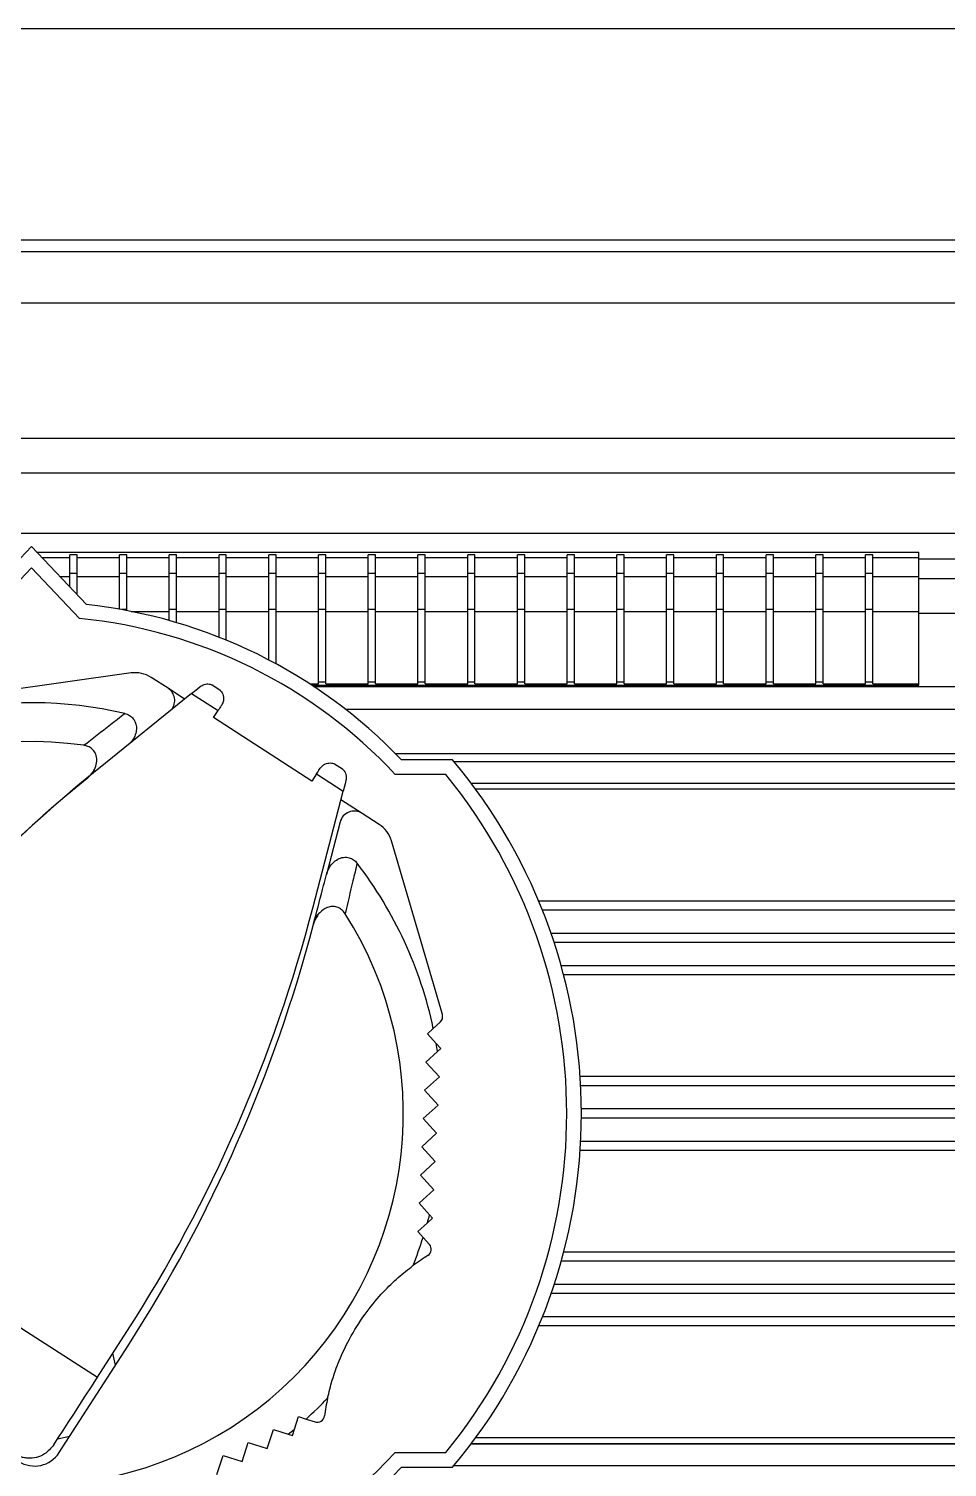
# Model space of a CAD drawing. Extents: x 7 to 135, y 3 to 97.
# Drawn here: x 21.509 to 24.649, y 40.354 to 45.271 of the extents above; entities that cross this region are included whole.
import ezdxf

# ---------------------------------------------------------------- set-up
doc = ezdxf.new("R2010")
doc.units = 0
doc.header["$MEASUREMENT"] = 0
doc.layers.add('OBJECT', color=7, linetype='CONTINUOUS')

msp = doc.modelspace()

# ---------------------------------------------------------------- linework, layer by layer
at = {"layer": 'OBJECT'}
for p, q in [((25.4828, 45.2708), (17.6782, 45.2708)), ((18.3855, 44.5491), (25.6472, 44.5491)), ((18.3862, 44.51), (25.6472, 44.51)), ((18.3862, 44.5089), (25.6472, 44.5089)), ((18.3642, 44.3335), (25.6472, 44.3335)), ((17.9533, 43.8711), (26.0222, 43.8711)), ((17.6782, 43.7527), (26.0222, 43.7527)), ((17.6782, 43.5463), (26.0222, 43.5463)), ((21.5182, 43.5008), (21.3302, 43.3027)), ((21.7062, 43.3027), (21.5182, 43.5008)), ((21.5362, 43.4818), (24.552, 43.4818)), ((21.6745, 43.473), (21.6495, 43.473)), ((21.6495, 43.4086), (21.6495, 43.473)), ((21.6745, 43.4086), (21.6745, 43.473)), ((21.8445, 43.473), (21.8195, 43.473)), ((21.8195, 43.4086), (21.8195, 43.473)), ((21.8445, 43.4086), (21.8445, 43.473)), ((22.0145, 43.473), (21.9895, 43.473)), ((21.9895, 43.4086), (21.9895, 43.473)), ((22.0145, 43.4086), (22.0145, 43.473)), ((22.1845, 43.473), (22.1595, 43.473)), ((22.1595, 43.4086), (22.1595, 43.473)), ((22.1845, 43.4086), (22.1845, 43.473)), ((22.3545, 43.473), (22.3295, 43.473)), ((22.3295, 43.4086), (22.3295, 43.473)), ((22.3545, 43.4086), (22.3545, 43.473)), ((22.5245, 43.473), (22.4995, 43.473)), ((22.4995, 43.4086), (22.4995, 43.473)), ((22.5245, 43.4086), (22.5245, 43.473)), ((22.6945, 43.473), (22.6695, 43.473)), ((22.6695, 43.4086), (22.6695, 43.473)), ((22.6945, 43.4086), (22.6945, 43.473)), ((22.8645, 43.473), (22.8395, 43.473)), ((22.8395, 43.4086), (22.8395, 43.473)), ((22.8645, 43.4086), (22.8645, 43.473)), ((23.0345, 43.473), (23.0095, 43.473)), ((23.0095, 43.4086), (23.0095, 43.473)), ((23.0345, 43.4086), (23.0345, 43.473)), ((23.2045, 43.473), (23.1795, 43.473)), ((23.1795, 43.4086), (23.1795, 43.473)), ((23.2045, 43.4086), (23.2045, 43.473)), ((23.3745, 43.473), (23.3495, 43.473)), ((23.3495, 43.4086), (23.3495, 43.473)), ((23.3745, 43.4086), (23.3745, 43.473)), ((23.5445, 43.473), (23.5195, 43.473)), ((23.5195, 43.4086), (23.5195, 43.473)), ((23.5445, 43.4086), (23.5445, 43.473)), ((23.7145, 43.473), (23.6895, 43.473)), ((23.6895, 43.4086), (23.6895, 43.473)), ((23.7145, 43.4086), (23.7145, 43.473)), ((23.8845, 43.473), (23.8595, 43.473)), ((23.8595, 43.4086), (23.8595, 43.473)), ((23.8845, 43.4086), (23.8845, 43.473)), ((24.0545, 43.473), (24.0295, 43.473)), ((24.0295, 43.4086), (24.0295, 43.473)), ((24.0545, 43.4086), (24.0545, 43.473)), ((24.2245, 43.473), (24.1995, 43.473)), ((24.1995, 43.4086), (24.1995, 43.473)), ((24.2245, 43.4086), (24.2245, 43.473)), ((24.3945, 43.473), (24.3695, 43.473)), ((24.3695, 43.4086), (24.3695, 43.473)), ((24.3945, 43.4086), (24.3945, 43.473)), ((24.552, 43.4633), (24.552, 43.4818)), ((21.5182, 43.4282), (21.3538, 43.2548)), ((21.6827, 43.2548), (21.5182, 43.4282)), ((21.5539, 43.4633), (21.6495, 43.4633)), ((21.6745, 43.4633), (21.8195, 43.4633)), ((21.8445, 43.4633), (21.9895, 43.4633)), ((22.0145, 43.4633), (22.1595, 43.4633)), ((22.1845, 43.4633), (22.3295, 43.4633)), ((22.3545, 43.4633), (22.4995, 43.4633)), ((22.5245, 43.4633), (22.6695, 43.4633)), ((22.6945, 43.4633), (22.8395, 43.4633)), ((22.8645, 43.4633), (23.0095, 43.4633)), ((23.0345, 43.4633), (23.1795, 43.4633)), ((23.2045, 43.4633), (23.3495, 43.4633)), ((23.3745, 43.4633), (23.5195, 43.4633)), ((23.5445, 43.4633), (23.6895, 43.4633)), ((23.7145, 43.4633), (23.8595, 43.4633)), ((23.8845, 43.4633), (24.0295, 43.4633)), ((24.0545, 43.4633), (24.1995, 43.4633)), ((24.2245, 43.4633), (24.3695, 43.4633)), ((24.3945, 43.4633), (24.552, 43.4633)), ((24.552, 43.3988), (24.552, 43.4633)), ((24.552, 43.4585), (26.0136, 43.4585)), ((21.615, 43.3988), (21.6495, 43.3988)), ((21.6745, 43.4086), (21.6495, 43.4086)), ((21.6495, 43.3624), (21.6495, 43.4086)), ((21.6745, 43.3361), (21.6745, 43.4086)), ((21.6745, 43.3988), (21.8195, 43.3988)), ((21.8445, 43.4086), (21.8195, 43.4086)), ((21.8195, 43.2852), (21.8195, 43.4086)), ((21.8445, 43.2852), (21.8445, 43.4086)), ((21.8445, 43.3988), (21.9895, 43.3988)), ((22.0145, 43.4086), (21.9895, 43.4086)), ((21.9895, 43.2852), (21.9895, 43.4086)), ((22.0145, 43.2852), (22.0145, 43.4086)), ((22.0145, 43.3988), (22.1595, 43.3988)), ((22.1845, 43.4086), (22.1595, 43.4086)), ((22.1595, 43.2852), (22.1595, 43.4086)), ((22.1845, 43.2852), (22.1845, 43.4086)), ((22.1845, 43.3988), (22.3295, 43.3988)), ((22.3545, 43.4086), (22.3295, 43.4086)), ((22.3295, 43.2852), (22.3295, 43.4086)), ((22.3545, 43.2852), (22.3545, 43.4086)), ((22.3545, 43.3988), (22.4995, 43.3988)), ((22.5245, 43.4086), (22.4995, 43.4086)), ((22.4995, 43.2852), (22.4995, 43.4086)), ((22.5245, 43.2852), (22.5245, 43.4086)), ((22.5245, 43.3988), (22.6695, 43.3988)), ((22.6945, 43.4086), (22.6695, 43.4086)), ((22.6695, 43.2852), (22.6695, 43.4086)), ((22.6945, 43.2852), (22.6945, 43.4086)), ((22.6945, 43.3988), (22.8395, 43.3988)), ((22.8645, 43.4086), (22.8395, 43.4086)), ((22.8395, 43.2852), (22.8395, 43.4086)), ((22.8645, 43.2852), (22.8645, 43.4086)), ((22.8645, 43.3988), (23.0095, 43.3988)), ((23.0345, 43.4086), (23.0095, 43.4086)), ((23.0095, 43.2852), (23.0095, 43.4086)), ((23.0345, 43.2852), (23.0345, 43.4086)), ((23.0345, 43.3988), (23.1795, 43.3988)), ((23.2045, 43.4086), (23.1795, 43.4086)), ((23.1795, 43.2852), (23.1795, 43.4086)), ((23.2045, 43.2852), (23.2045, 43.4086)), ((23.2045, 43.3988), (23.3495, 43.3988)), ((23.3745, 43.4086), (23.3495, 43.4086)), ((23.3495, 43.2852), (23.3495, 43.4086)), ((23.3745, 43.2852), (23.3745, 43.4086)), ((23.3745, 43.3988), (23.5195, 43.3988)), ((23.5445, 43.4086), (23.5195, 43.4086)), ((23.5195, 43.2852), (23.5195, 43.4086)), ((23.5445, 43.2852), (23.5445, 43.4086)), ((23.5445, 43.3988), (23.6895, 43.3988)), ((23.7145, 43.4086), (23.6895, 43.4086)), ((23.6895, 43.2852), (23.6895, 43.4086)), ((23.7145, 43.2852), (23.7145, 43.4086)), ((23.7145, 43.3988), (23.8595, 43.3988)), ((23.8845, 43.4086), (23.8595, 43.4086)), ((23.8595, 43.2852), (23.8595, 43.4086)), ((23.8845, 43.2852), (23.8845, 43.4086)), ((23.8845, 43.3988), (24.0295, 43.3988)), ((24.0545, 43.4086), (24.0295, 43.4086)), ((24.0295, 43.2852), (24.0295, 43.4086)), ((24.0545, 43.2852), (24.0545, 43.4086)), ((24.0545, 43.3988), (24.1995, 43.3988)), ((24.2245, 43.4086), (24.1995, 43.4086)), ((24.1995, 43.2852), (24.1995, 43.4086)), ((24.2245, 43.2852), (24.2245, 43.4086)), ((24.2245, 43.3988), (24.3695, 43.3988)), ((24.3945, 43.4086), (24.3695, 43.4086)), ((24.3695, 43.2852), (24.3695, 43.4086)), ((24.3945, 43.2852), (24.3945, 43.4086)), ((24.3945, 43.3988), (24.552, 43.3988)), ((24.552, 43.2792), (24.552, 43.3988)), ((24.552, 43.3913), (25.4752, 43.3913)), ((21.8445, 43.2852), (21.8281, 43.2852)), ((21.8445, 43.2821), (21.8445, 43.2852)), ((21.8595, 43.2792), (21.9895, 43.2792)), ((22.0145, 43.2852), (21.9895, 43.2852)), ((21.9895, 43.2482), (21.9895, 43.2852)), ((22.0145, 43.241), (22.0145, 43.2852)), ((22.0145, 43.2792), (22.1595, 43.2792)), ((22.1845, 43.2852), (22.1595, 43.2852)), ((22.1595, 43.1911), (22.1595, 43.2852)), ((22.1845, 43.181), (22.1845, 43.2852)), ((22.1845, 43.2792), (22.3295, 43.2792)), ((22.3545, 43.2852), (22.3295, 43.2852)), ((22.3295, 43.1134), (22.3295, 43.2852)), ((22.3545, 43.1001), (22.3545, 43.2852)), ((22.3545, 43.2792), (22.4995, 43.2792)), ((22.5245, 43.2852), (22.4995, 43.2852)), ((22.4995, 43.0371), (22.4995, 43.2852)), ((22.5245, 43.0371), (22.5245, 43.2852)), ((22.5245, 43.2792), (22.6695, 43.2792)), ((22.6945, 43.2852), (22.6695, 43.2852)), ((22.6695, 43.0371), (22.6695, 43.2852)), ((22.6945, 43.0371), (22.6945, 43.2852)), ((22.6945, 43.2792), (22.8395, 43.2792)), ((22.8645, 43.2852), (22.8395, 43.2852)), ((22.8395, 43.0371), (22.8395, 43.2852)), ((22.8645, 43.0371), (22.8645, 43.2852)), ((22.8645, 43.2792), (23.0095, 43.2792)), ((23.0345, 43.2852), (23.0095, 43.2852)), ((23.0095, 43.0371), (23.0095, 43.2852)), ((23.0345, 43.0371), (23.0345, 43.2852)), ((23.0345, 43.2792), (23.1795, 43.2792)), ((23.2045, 43.2852), (23.1795, 43.2852)), ((23.1795, 43.0371), (23.1795, 43.2852)), ((23.2045, 43.0371), (23.2045, 43.2852)), ((23.2045, 43.2792), (23.3495, 43.2792)), ((23.3745, 43.2852), (23.3495, 43.2852)), ((23.3495, 43.0371), (23.3495, 43.2852)), ((23.3745, 43.0371), (23.3745, 43.2852)), ((23.3745, 43.2792), (23.5195, 43.2792)), ((23.5445, 43.2852), (23.5195, 43.2852)), ((23.5195, 43.0371), (23.5195, 43.2852)), ((23.5445, 43.0371), (23.5445, 43.2852)), ((23.5445, 43.2792), (23.6895, 43.2792)), ((23.7145, 43.2852), (23.6895, 43.2852)), ((23.6895, 43.0371), (23.6895, 43.2852)), ((23.7145, 43.0371), (23.7145, 43.2852)), ((23.7145, 43.2792), (23.8595, 43.2792)), ((23.8845, 43.2852), (23.8595, 43.2852)), ((23.8595, 43.0371), (23.8595, 43.2852)), ((23.8845, 43.0371), (23.8845, 43.2852)), ((23.8845, 43.2792), (24.0295, 43.2792)), ((24.0545, 43.2852), (24.0295, 43.2852)), ((24.0295, 43.0371), (24.0295, 43.2852)), ((24.0545, 43.0371), (24.0545, 43.2852)), ((24.0545, 43.2792), (24.1995, 43.2792)), ((24.2245, 43.2852), (24.1995, 43.2852)), ((24.1995, 43.0371), (24.1995, 43.2852)), ((24.2245, 43.0371), (24.2245, 43.2852)), ((24.2245, 43.2792), (24.3695, 43.2792)), ((24.3945, 43.2852), (24.3695, 43.2852)), ((24.3695, 43.0371), (24.3695, 43.2852)), ((24.3945, 43.0371), (24.3945, 43.2852)), ((24.3945, 43.2792), (24.552, 43.2792)), ((24.552, 43.0311), (24.552, 43.2792)), ((24.552, 43.2727), (25.4752, 43.2727)), ((21.8589, 43.0688), (21.2456, 42.9817)), ((21.9852, 43.0164), (21.9271, 43.0538)), ((22.1357, 43.028), (22.1622, 43.0108)), ((22.4704, 43.0311), (22.4995, 43.0311)), ((22.4767, 43.027), (24.552, 43.027)), ((22.4995, 43.0311), (22.4995, 43.0371)), ((22.5245, 43.0371), (22.4995, 43.0371)), ((22.5245, 43.0311), (22.5245, 43.0371)), ((22.5245, 43.0311), (22.6695, 43.0311)), ((22.6695, 43.0311), (22.6695, 43.0371)), ((22.6945, 43.0371), (22.6695, 43.0371)), ((22.6945, 43.0311), (22.6945, 43.0371)), ((22.6945, 43.0311), (22.8395, 43.0311)), ((22.8395, 43.0311), (22.8395, 43.0371)), ((22.8645, 43.0371), (22.8395, 43.0371)), ((22.8645, 43.0311), (22.8645, 43.0371)), ((22.8645, 43.0311), (23.0095, 43.0311)), ((23.0095, 43.0311), (23.0095, 43.0371)), ((23.0345, 43.0371), (23.0095, 43.0371)), ((23.0345, 43.0311), (23.0345, 43.0371)), ((23.0345, 43.0311), (23.1795, 43.0311)), ((23.1795, 43.0311), (23.1795, 43.0371)), ((23.2045, 43.0371), (23.1795, 43.0371)), ((23.2045, 43.0311), (23.2045, 43.0371)), ((23.2045, 43.0311), (23.3495, 43.0311)), ((23.3495, 43.0311), (23.3495, 43.0371)), ((23.3745, 43.0371), (23.3495, 43.0371)), ((23.3745, 43.0311), (23.3745, 43.0371)), ((23.3745, 43.0311), (23.5195, 43.0311)), ((23.5195, 43.0311), (23.5195, 43.0371)), ((23.5445, 43.0371), (23.5195, 43.0371)), ((23.5445, 43.0311), (23.5445, 43.0371)), ((23.5445, 43.0311), (23.6895, 43.0311)), ((23.6895, 43.0311), (23.6895, 43.0371)), ((23.7145, 43.0371), (23.6895, 43.0371)), ((23.7145, 43.0311), (23.7145, 43.0371)), ((23.7145, 43.0311), (23.8595, 43.0311)), ((23.8595, 43.0311), (23.8595, 43.0371)), ((23.8845, 43.0371), (23.8595, 43.0371)), ((23.8845, 43.0311), (23.8845, 43.0371)), ((23.8845, 43.0311), (24.0295, 43.0311)), ((24.0295, 43.0311), (24.0295, 43.0371)), ((24.0545, 43.0371), (24.0295, 43.0371)), ((24.0545, 43.0311), (24.0545, 43.0371)), ((24.0545, 43.0311), (24.1995, 43.0311)), ((24.1995, 43.0311), (24.1995, 43.0371)), ((24.2245, 43.0371), (24.1995, 43.0371)), ((24.2245, 43.0311), (24.2245, 43.0371)), ((24.2245, 43.0311), (24.3695, 43.0311)), ((24.3695, 43.0311), (24.3695, 43.0371)), ((24.3945, 43.0371), (24.3695, 43.0371)), ((24.3945, 43.0311), (24.3945, 43.0371)), ((24.3945, 43.0311), (24.552, 43.0311)), ((24.552, 43.027), (24.552, 43.0311)), ((22.0655, 42.9988), (21.7475, 42.7416)), ((22.042, 42.9798), (21.9852, 43.0164)), ((22.0655, 42.9988), (22.1565, 42.9402)), ((22.4829, 43.0229), (25.6297, 43.0229)), ((22.1409, 42.9161), (22.1565, 42.9402)), ((26.2282, 42.9439), (22.5929, 42.9439)), ((22.4772, 42.6994), (22.1409, 42.9161)), ((22.7623, 42.7936), (26.2282, 42.7936)), ((22.5547, 42.7579), (22.5813, 42.7408)), ((22.958, 42.7718), (22.7835, 42.7718)), ((22.9626, 42.7662), (26.2282, 42.7662)), ((22.4927, 42.7235), (22.4772, 42.6994)), ((22.4927, 42.7235), (22.5837, 42.6649)), ((22.9345, 42.7218), (22.7619, 42.7218)), ((26.2282, 42.6914), (23.0218, 42.6914)), ((22.481, 42.2691), (22.5837, 42.6649)), ((22.6489, 42.5888), (22.5761, 42.6357)), ((26.201, 42.6718), (23.0363, 42.6718)), ((22.707, 42.5514), (22.6489, 42.5888)), ((22.5734, 42.5594), (22.5268, 42.3802)), ((22.923, 41.901), (22.7488, 42.4954)), ((26.2144, 42.2889), (23.2524, 42.2889)), ((26.2144, 42.2579), (23.265, 42.2579)), ((22.4826, 42.21), (22.4864, 42.2244)), ((26.2144, 42.1784), (23.2946, 42.1784)), ((26.2144, 42.1472), (23.3051, 42.1472)), ((26.2144, 42.0678), (23.3291, 42.0678)), ((26.2144, 42.0367), (23.3375, 42.0367)), ((22.8717, 41.8355), (22.8919, 41.8538)), ((22.8919, 41.8538), (22.9158, 41.8754)), ((22.9018, 41.8023), (22.8717, 41.8355)), ((22.9177, 41.7849), (22.9018, 41.8023)), ((22.867, 41.7389), (22.9064, 41.7746)), ((22.9064, 41.7746), (22.9177, 41.7849)), ((22.913, 41.6883), (22.867, 41.7389)), ((22.8623, 41.6424), (22.913, 41.6883)), ((26.2144, 41.6889), (23.394, 41.6889)), ((26.2144, 41.6579), (23.3958, 41.6579)), ((22.9082, 41.5918), (22.8623, 41.6424)), ((22.8576, 41.5458), (22.9082, 41.5918)), ((26.2144, 41.5784), (23.3982, 41.5784)), ((22.9035, 41.4952), (22.8576, 41.5458)), ((26.2144, 41.5472), (23.3982, 41.5472)), ((22.8529, 41.4493), (22.9035, 41.4952)), ((26.2144, 41.4678), (23.3958, 41.4678)), ((20.5881, 41.406), (21.7439, 40.6613)), ((22.8988, 41.3987), (22.8529, 41.4493)), ((26.2144, 41.4367), (23.394, 41.4367)), ((22.8482, 41.3527), (22.8988, 41.3987)), ((22.8941, 41.3021), (22.8482, 41.3527)), ((22.8435, 41.2562), (22.8941, 41.3021)), ((22.8791, 41.2169), (22.8435, 41.2562)), ((22.8719, 41.1897), (22.8894, 41.2055)), ((22.8894, 41.2055), (22.8791, 41.2169)), ((22.8388, 41.1596), (22.8719, 41.1897)), ((22.8571, 41.1394), (22.8388, 41.1596)), ((22.8787, 41.1156), (22.8571, 41.1394)), ((26.2144, 41.0579), (23.3291, 41.0579)), ((26.2144, 41.0889), (23.3375, 41.0889)), ((26.2144, 40.9784), (23.3051, 40.9784)), ((26.2144, 40.9472), (23.2946, 40.9472)), ((26.2144, 40.8678), (23.265, 40.8678)), ((21.7439, 40.6613), (21.8445, 40.8173)), ((26.2144, 40.8367), (23.2524, 40.8367)), ((21.6131, 40.4038), (21.8476, 40.7677)), ((21.8058, 40.7029), (21.797, 40.7436)), ((22.4174, 40.4843), (22.4311, 40.527)), ((22.4311, 40.527), (22.4571, 40.5186)), ((22.4571, 40.5186), (22.4877, 40.5088)), ((22.3243, 40.4177), (22.3452, 40.4828)), ((22.3452, 40.4828), (22.3957, 40.4666)), ((22.3957, 40.4666), (22.4102, 40.4619)), ((22.4102, 40.4619), (22.4174, 40.4843)), ((21.6492, 40.4589), (21.6077, 40.4499)), ((22.2383, 40.3735), (22.2592, 40.4386)), ((22.2592, 40.4386), (22.3243, 40.4177)), ((26.2282, 40.4334), (23.0212, 40.4334)), ((23.0212, 40.4334), (26.2282, 40.4334)), ((26.201, 40.4539), (23.0363, 40.4539)), ((22.1523, 40.3293), (22.1732, 40.3944)), ((22.1732, 40.3944), (22.2383, 40.3735)), ((22.7619, 40.4039), (22.9345, 40.4039)), ((22.7835, 40.3539), (22.958, 40.3539)), ((26.2282, 40.3582), (22.9616, 40.3582))]:
    msp.add_line(p, q, dxfattribs=at)
at = {"layer": 'OBJECT', "flags": 128}
for points in [[(22.0655, 42.9988), (22.0758, 43.0071), (22.0856, 43.015), (22.0946, 43.0223)], [(22.169, 42.9595), (22.1675, 42.9572), (22.1659, 42.9549), (22.1644, 42.9525), (22.1628, 42.95), (22.1613, 42.9476), (22.1597, 42.9451), (22.1581, 42.9427), (22.1565, 42.9402)], [(22.4927, 42.7235), (22.497, 42.7301), (22.5012, 42.7366), (22.5052, 42.7429)], [(22.5931, 42.7012), (22.5902, 42.6899), (22.587, 42.6777), (22.5837, 42.6649)], [(21.5953, 40.4306), (21.6102, 40.4538), (21.6266, 40.4792), (21.6442, 40.5065), (21.6629, 40.5355), (21.6824, 40.5658), (21.7025, 40.597), (21.7231, 40.629), (21.7439, 40.6613)]]:
    msp.add_lwpolyline(points, dxfattribs=at)
at = {"layer": 'OBJECT'}
for centre, radius, start, end in [((21.5182, 41.5628), 1.75, 43.6957, 83.8329), ((21.5182, 41.5628), 1.7, 42.9794, 84.448), ((21.873, 42.9698), 0.1, 57.2058, 98.0797), ((21.9581, 42.9744), 0.05, 322.9327, 57.2058), ((21.5182, 41.5628), 1.4042, 76.8721, 102.4518), ((21.5182, 41.5628), 1.2714, 81.9065, 32.5052), ((24.8917, 38.854), 5, 128.9644, 147.2058), ((21.6935, 42.749), 0.0415, 325.3933, 345.7129), ((21.5182, 41.5628), 1.88, 319.9797, 40.0203), ((24.878, 38.8152), 5.02, 129.144, 147.2058), ((21.5182, 41.5628), 1.83, 320.7055, 39.2945), ((22.6218, 42.5468), 0.05, 57.2058, 165.4368), ((22.6528, 42.4673), 0.1, 16.3319, 57.2058), ((21.5182, 41.5628), 1.4042, 11.9598, 37.5395), ((17.6414, 43.5255), 5, 327.2058, 345.447), ((22.5243, 42.2141), 0.0393, 128.1936, 164.854), ((17.6277, 43.4867), 5.02, 327.2058, 345.2676), ((22.899, 41.8939), 0.025, 312.2058, 16.3319), ((21.5182, 41.5628), 1.4042, 8.6746, 9.8201), ((21.5182, 41.5628), 1.4042, 344.5915, 345.7371), ((21.5182, 41.5628), 1.4042, 338.2705, 342.4518), ((22.8602, 41.0988), 0.025, 302.0311, 42.2058), ((23.2801, 40.4276), 0.7667, 122.0311, 126.6275), ((21.5182, 41.5628), 1.4042, 311.9598, 316.1411), ((23.2801, 40.4276), 0.7667, 167.7841, 172.3805), ((22.4953, 40.5326), 0.025, 252.2058, 352.3805), ((21.5182, 41.5628), 1.4042, 308.6746, 309.8201), ((21.5182, 41.5628), 1.7, 222.9794, 317.0206), ((21.529, 40.4579), 0.1, 237.2058, 327.2058), ((21.5182, 41.5628), 1.75, 223.6957, 316.3043)]:
    msp.add_arc(centre, radius, start, end, dxfattribs=at)
for points, knots in [([(22.0946, 43.0223), (22.0993, 43.0252), (22.1099, 43.0317), (22.1232, 43.0316), (22.1315, 43.0296), (22.1351, 43.0282), (22.1355, 43.028), (22.1357, 43.028)], [0, 0, 0, 0, 0.298368, 0.68351, 0.846609, 0.940072, 1, 1, 1, 1]), ([(22.1622, 43.0108), (22.1624, 43.0107), (22.1632, 43.01), (22.1704, 43.0023), (22.1754, 42.9901), (22.1757, 42.9734), (22.1712, 42.9641), (22.169, 42.9595)], [0, 0, 0, 0, 0.0588818, 0.2256716, 0.5866901, 0.7985031, 1, 1, 1, 1]), ([(21.6972, 42.8216), (21.7278, 42.8453), (21.7753, 42.8821), (21.8209, 42.9177), (21.8372, 42.9303)], [0, 0, 0, 0, 0.644903, 1, 1, 1, 1]), ([(21.8372, 42.9303), (21.8428, 42.9285), (21.8541, 42.9248), (21.8672, 42.9128), (21.8753, 42.8976), (21.8781, 42.8803), (21.8755, 42.8614), (21.8678, 42.8426), (21.8584, 42.8325), (21.854, 42.8278)], [0, 0, 0, 0, 0.1377195, 0.2759627, 0.4051966, 0.5346268, 0.6788936, 0.8494727, 1, 1, 1, 1]), ([(21.7337, 42.7388), (21.7368, 42.7464), (21.7423, 42.76), (21.742, 42.7817), (21.7351, 42.7995), (21.7228, 42.8123), (21.7096, 42.8191), (21.7008, 42.8209), (21.6972, 42.8216)], [0, 0, 0, 0, 0.2277907, 0.4095989, 0.5925554, 0.7491115, 0.8977027, 1, 1, 1, 1]), ([(21.709, 42.7085), (21.7165, 42.7155), (21.7261, 42.7246), (21.7323, 42.7362), (21.7337, 42.7388)], [0, 0, 0, 0, 0.774393, 1, 1, 1, 1]), ([(22.5052, 42.7429), (22.508, 42.7464), (22.5143, 42.7542), (22.5283, 42.7608), (22.5411, 42.7618), (22.5497, 42.7599), (22.5539, 42.7583), (22.5545, 42.7581), (22.5547, 42.7579)], [0, 0, 0, 0, 0.178036, 0.39941, 0.709894, 0.856187, 0.940681, 1, 1, 1, 1]), ([(22.5813, 42.7408), (22.5815, 42.7407), (22.5823, 42.74), (22.5894, 42.7323), (22.5954, 42.7197), (22.5938, 42.7064), (22.5931, 42.7012)], [0, 0, 0, 0, 0.071254, 0.273102, 0.710026, 1, 1, 1, 1]), ([(22.5268, 42.3802), (22.5303, 42.3899), (22.5367, 42.4075), (22.5546, 42.4265), (22.5744, 42.4374), (22.5944, 42.4402), (22.6123, 42.4353), (22.6243, 42.4271), (22.6297, 42.4207), (22.6317, 42.4184)], [0, 0, 0, 0, 0.217487, 0.399163, 0.546202, 0.694177, 0.820053, 0.936502, 1, 1, 1, 1]), ([(22.6317, 42.4184), (22.6269, 42.3984), (22.6133, 42.3421), (22.5994, 42.2837), (22.5905, 42.246)], [0, 0, 0, 0, 0.355097, 1, 1, 1, 1]), ([(22.4864, 42.2244), (22.4967, 42.2642), (22.5104, 42.3168), (22.5236, 42.3678), (22.5268, 42.3802)], [0, 0, 0, 0, 0.756254, 1, 1, 1, 1]), ([(22.5, 42.245), (22.4943, 42.2365), (22.487, 42.2255), (22.4834, 42.2129), (22.4826, 42.21)], [0, 0, 0, 0, 0.776279, 1, 1, 1, 1]), ([(22.5905, 42.246), (22.5868, 42.2509), (22.5794, 42.2605), (22.5635, 42.2692), (22.5465, 42.2715), (22.5299, 42.2682), (22.5136, 42.2596), (22.5048, 42.2502), (22.5, 42.245)], [0, 0, 0, 0, 0.168419, 0.337681, 0.49155, 0.640565, 0.80483, 1, 1, 1, 1]), ([(22.5307, 40.5899), (22.5356, 40.6102), (22.5453, 40.6507), (22.5706, 40.7219), (22.6091, 40.8032), (22.6632, 40.8863), (22.7196, 40.9527), (22.7726, 41.004), (22.8059, 41.03), (22.8226, 41.0429)], [0, 0, 0, 0, 0.132478, 0.264598, 0.424794, 0.586022, 0.731881, 0.865749, 1, 1, 1, 1]), ([(21.5953, 40.4306), (21.5849, 40.4188), (21.5585, 40.3892), (21.5193, 40.383), (21.4922, 40.3862), (21.4808, 40.3893), (21.4733, 40.3921), (21.4683, 40.3944), (21.4644, 40.3964), (21.4614, 40.398), (21.4587, 40.3996), (21.4576, 40.4004), (21.4571, 40.4007)], [0, 0, 0, 0, 0.257043, 0.648855, 0.771715, 0.853552, 0.906663, 0.940875, 0.963091, 0.985435, 0.99373, 1, 1, 1, 1])]:
    msp.add_open_spline(points, degree=3, knots=knots, dxfattribs=at)

doc.saveas('drawing.dxf')
